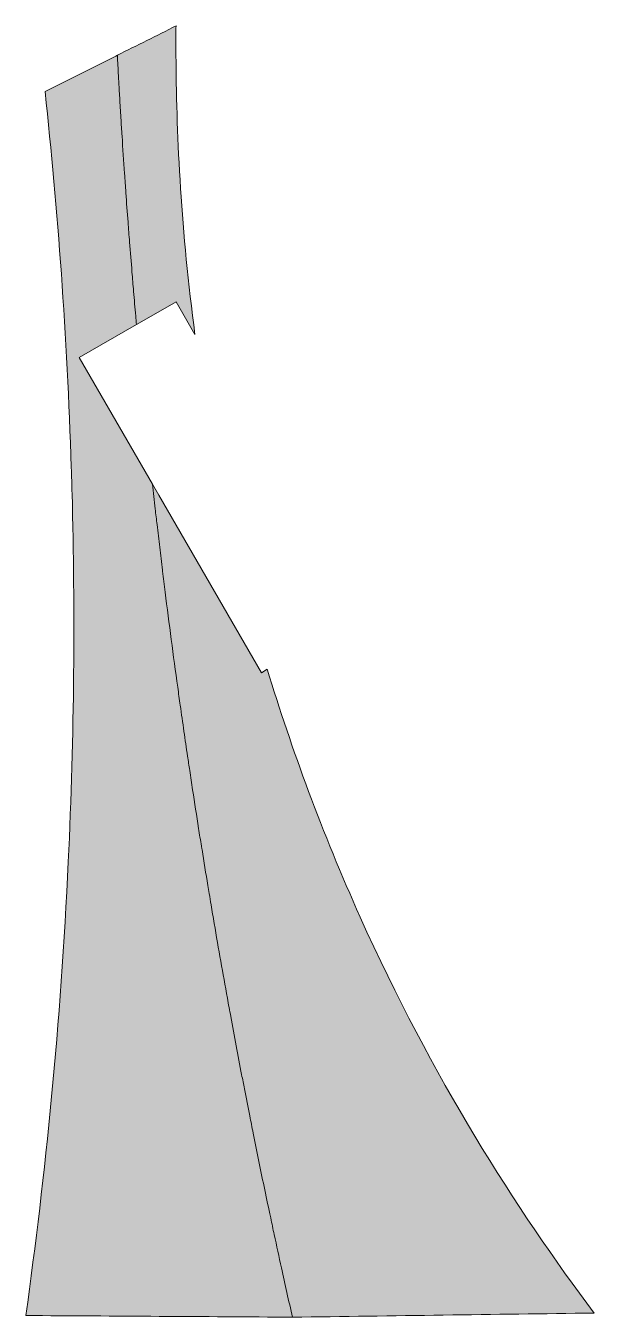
# Model space of a CAD drawing. Header units: millimetres. Extents: x 69 to 160, y 39 to 247.
import ezdxf

# ---------------------------------------------------------------- set-up
doc = ezdxf.new("R2010")
doc.units = ezdxf.units.MM
doc.header["$MEASUREMENT"] = 0
doc.layers.get('0').update_dxf_attribs({"lineweight": 0})

# ---------------------------------------------------------------- blocks, each defined once
blk = doc.blocks.new('Block_0')
at = {"true_color": 0xffec00, "transparency": 33554687}
h = blk.add_hatch(color=2, dxfattribs=at)
h.dxf.hatch_style = 2
edge = h.paths.add_edge_path()
edge.add_spline(control_points=[(83.38, 242.34), (83.44, 241.25), (83.5, 240.16), (83.56, 239.07), (83.56, 238.94), (83.57, 238.81), (83.58, 238.67), (83.59, 238.38), (83.61, 238.08), (83.63, 237.78), (83.64, 237.63), (83.64, 237.48), (83.65, 237.32), (83.66, 237.18), (83.67, 237.03), (83.68, 236.89), (83.71, 236.43), (83.73, 235.97), (83.76, 235.51), (83.82, 234.43), (83.89, 233.35), (83.95, 232.26), (84.01, 231.27), (84.08, 230.29), (84.14, 229.29), (84.27, 227.3), (84.4, 225.29), (84.54, 223.28), (84.61, 222.25), (84.68, 221.22), (84.76, 220.18), (84.87, 218.61), (84.98, 217.04), (85.1, 215.45), (85.19, 214.38), (85.27, 213.3), (85.35, 212.22), (85.48, 210.61), (85.61, 209), (85.74, 207.39), (85.82, 206.35), (85.91, 205.32), (86, 204.28), (86.11, 202.95), (86.23, 201.62), (86.35, 200.29), (86.38, 199.83), (86.42, 199.38), (86.47, 198.93), (86.47, 198.93), (86.95, 199.21), (86.95, 199.21), (86.95, 199.21), (86.96, 199.21), (86.96, 199.21), (86.96, 199.21), (92.84, 202.61), (92.84, 202.61), (92.84, 202.61), (95.9, 197.31), (95.9, 197.31), (93.69, 213.91), (92.92, 228.86), (92.84, 241.49), (92.83, 242.25), (92.83, 242.99), (92.83, 243.73), (92.83, 244.87), (92.83, 246), (92.84, 247.1), (89.69, 245.51), (86.53, 243.92), (83.38, 242.34)], knot_values=[0, 0, 0, 0, 1, 1, 1, 2, 2, 2, 3, 3, 3, 4, 4, 4, 5, 5, 5, 6, 6, 6, 7, 7, 7, 8, 8, 8, 9, 9, 9, 10, 10, 10, 11, 11, 11, 12, 12, 12, 13, 13, 13, 14, 14, 14, 15, 15, 15, 16, 16, 16, 17, 17, 17, 18, 18, 18, 19, 19, 19, 20, 20, 20, 21, 21, 21, 22, 22, 22, 23, 23, 23, 24, 24, 24, 24], degree=3, periodic=0)
at = {"true_color": 0xe20613, "transparency": 33554687}
h = blk.add_hatch(color=12, dxfattribs=at)
h.dxf.hatch_style = 2
edge = h.paths.add_edge_path()
edge.add_spline(control_points=[(68.63, 39.13), (82.96, 39.04), (97.28, 38.95), (111.61, 38.86), (111.01, 41.49), (110.42, 44.14), (109.84, 46.81), (109.45, 48.59), (109.06, 50.37), (108.67, 52.17), (108.48, 53.06), (108.29, 53.96), (108.1, 54.87), (108.1, 54.87), (107.96, 55.51), (107.96, 55.51), (107.65, 56.98), (107.34, 58.46), (107.03, 59.95), (106.44, 62.79), (105.85, 65.66), (105.28, 68.55), (105.09, 69.47), (104.91, 70.4), (104.72, 71.32), (104.43, 72.77), (104.15, 74.23), (103.86, 75.7), (103.72, 76.45), (103.57, 77.21), (103.42, 77.97), (102.83, 81.07), (102.25, 84.19), (101.67, 87.33), (101.48, 88.32), (101.3, 89.31), (101.12, 90.3), (100.4, 94.28), (99.69, 98.29), (99, 102.33), (98.83, 103.35), (98.66, 104.36), (98.49, 105.37), (98.39, 105.97), (98.29, 106.57), (98.19, 107.17), (98.11, 107.6), (98.04, 108.05), (97.97, 108.48), (97.65, 110.4), (97.34, 112.32), (97.03, 114.25), (97, 114.44), (96.97, 114.62), (96.94, 114.81), (96.78, 115.76), (96.63, 116.72), (96.48, 117.67), (96.16, 119.74), (95.84, 121.81), (95.52, 123.9), (95.36, 124.94), (95.2, 125.99), (95.05, 127.03), (94.93, 127.8), (94.82, 128.56), (94.7, 129.33), (94.51, 130.65), (94.31, 131.98), (94.12, 133.32), (94.12, 133.33), (94.12, 133.33), (94.12, 133.34), (93.92, 134.74), (93.72, 136.13), (93.52, 137.53), (93.38, 138.5), (93.25, 139.47), (93.12, 140.43), (92.4, 145.59), (91.73, 150.7), (91.09, 155.77), (90.95, 156.9), (90.81, 158.04), (90.67, 159.17), (90.66, 159.23), (90.66, 159.28), (90.65, 159.33), (90.5, 160.56), (90.35, 161.79), (90.21, 163.02), (90.06, 164.24), (89.92, 165.45), (89.78, 166.66), (89.68, 167.51), (89.58, 168.35), (89.49, 169.19), (89.33, 170.54), (89.18, 171.87), (89.03, 173.21), (89.03, 173.21), (77.25, 193.61), (77.25, 193.61), (77.25, 193.61), (86.46, 198.93), (86.46, 198.93), (86.42, 199.38), (86.38, 199.83), (86.35, 200.29), (86.23, 201.62), (86.11, 202.95), (86, 204.28), (85.91, 205.32), (85.82, 206.35), (85.74, 207.39), (85.61, 209), (85.48, 210.61), (85.35, 212.22), (85.27, 213.3), (85.19, 214.38), (85.1, 215.45), (84.98, 217.04), (84.87, 218.61), (84.76, 220.18), (84.68, 221.22), (84.61, 222.25), (84.54, 223.28), (84.4, 225.29), (84.27, 227.3), (84.14, 229.29), (84.08, 230.29), (84.01, 231.27), (83.95, 232.26), (83.89, 233.35), (83.82, 234.43), (83.76, 235.51), (83.73, 235.97), (83.7, 236.43), (83.68, 236.89), (83.67, 237.03), (83.66, 237.18), (83.65, 237.32), (83.64, 237.48), (83.64, 237.63), (83.63, 237.78), (83.61, 238.08), (83.59, 238.38), (83.58, 238.67), (83.57, 238.81), (83.56, 238.94), (83.56, 239.07), (83.5, 240.16), (83.44, 241.25), (83.38, 242.34), (83.38, 242.34), (83.12, 242.21), (83.12, 242.21), (83.12, 242.21), (83.12, 242.21), (83.12, 242.21), (83.12, 242.21), (71.73, 236.48), (71.73, 236.48), (73.77, 217.51), (75.28, 197.26), (75.96, 175.86), (76, 174.46), (76.04, 173.06), (76.08, 171.64), (76.59, 152.71), (76.45, 132.89), (75.47, 112.29), (74.24, 86.23), (71.8, 61.78), (68.63, 39.13)], knot_values=[0, 0, 0, 0, 1, 1, 1, 2, 2, 2, 3, 3, 3, 4, 4, 4, 5, 5, 5, 6, 6, 6, 7, 7, 7, 8, 8, 8, 9, 9, 9, 10, 10, 10, 11, 11, 11, 12, 12, 12, 13, 13, 13, 14, 14, 14, 15, 15, 15, 16, 16, 16, 17, 17, 17, 18, 18, 18, 19, 19, 19, 20, 20, 20, 21, 21, 21, 22, 22, 22, 23, 23, 23, 24, 24, 24, 25, 25, 25, 26, 26, 26, 27, 27, 27, 28, 28, 28, 29, 29, 29, 30, 30, 30, 31, 31, 31, 32, 32, 32, 33, 33, 33, 34, 34, 34, 35, 35, 35, 36, 36, 36, 37, 37, 37, 38, 38, 38, 39, 39, 39, 40, 40, 40, 41, 41, 41, 42, 42, 42, 43, 43, 43, 44, 44, 44, 45, 45, 45, 46, 46, 46, 47, 47, 47, 48, 48, 48, 49, 49, 49, 50, 50, 50, 51, 51, 51, 52, 52, 52, 53, 53, 53, 54, 54, 54, 55, 55, 55, 56, 56, 56, 57, 57, 57, 58, 58, 58, 58], degree=3, periodic=0)
at = {"true_color": 0xffec00, "transparency": 33554687}
h = blk.add_hatch(color=2, dxfattribs=at)
h.dxf.hatch_style = 2
edge = h.paths.add_edge_path()
edge.add_spline(control_points=[(90.06, 171.43), (90.06, 171.43), (89.03, 173.21), (89.03, 173.21), (89.18, 171.87), (89.33, 170.54), (89.49, 169.19), (89.58, 168.35), (89.68, 167.51), (89.78, 166.66), (89.92, 165.45), (90.06, 164.24), (90.21, 163.02), (90.35, 161.79), (90.5, 160.56), (90.65, 159.33), (90.66, 159.28), (90.66, 159.23), (90.67, 159.17), (90.81, 158.04), (90.95, 156.9), (91.09, 155.77), (91.73, 150.7), (92.4, 145.59), (93.12, 140.43), (93.25, 139.47), (93.38, 138.5), (93.52, 137.53), (93.72, 136.13), (93.92, 134.74), (94.12, 133.34), (94.12, 133.33), (94.12, 133.33), (94.12, 133.32), (94.31, 131.98), (94.51, 130.65), (94.7, 129.33), (94.82, 128.56), (94.93, 127.8), (95.05, 127.03), (95.2, 125.99), (95.36, 124.94), (95.52, 123.9), (95.84, 121.81), (96.16, 119.74), (96.48, 117.67), (96.63, 116.72), (96.78, 115.76), (96.94, 114.81), (96.97, 114.62), (97, 114.44), (97.03, 114.25), (97.34, 112.32), (97.65, 110.4), (97.97, 108.48), (98.04, 108.05), (98.11, 107.6), (98.19, 107.17), (98.29, 106.57), (98.39, 105.97), (98.49, 105.37), (98.66, 104.36), (98.83, 103.35), (99, 102.33), (99.69, 98.29), (100.4, 94.28), (101.12, 90.3), (101.3, 89.31), (101.48, 88.32), (101.67, 87.33), (102.25, 84.19), (102.83, 81.07), (103.42, 77.97), (103.57, 77.21), (103.72, 76.45), (103.86, 75.7), (104.15, 74.23), (104.43, 72.77), (104.72, 71.32), (104.91, 70.4), (105.09, 69.47), (105.28, 68.55), (105.85, 65.66), (106.44, 62.79), (107.03, 59.95), (107.34, 58.46), (107.65, 56.98), (107.96, 55.51), (107.96, 55.51), (108.1, 54.87), (108.1, 54.87), (108.29, 53.96), (108.48, 53.06), (108.67, 52.17), (109.06, 50.37), (109.45, 48.59), (109.84, 46.81), (110.42, 44.14), (111.01, 41.49), (111.61, 38.86), (127.82, 39.08), (144.04, 39.31), (160.25, 39.53), (147.65, 56.31), (134.14, 77.53), (122.53, 103.38), (116.39, 117.02), (111.48, 130.41), (107.56, 143.34), (107.56, 143.34), (106.6, 142.79), (106.6, 142.79), (106.6, 142.79), (90.07, 171.42), (90.07, 171.42), (90.06, 171.43), (90.06, 171.43), (90.06, 171.43)], knot_values=[0, 0, 0, 0, 1, 1, 1, 2, 2, 2, 3, 3, 3, 4, 4, 4, 5, 5, 5, 6, 6, 6, 7, 7, 7, 8, 8, 8, 9, 9, 9, 10, 10, 10, 11, 11, 11, 12, 12, 12, 13, 13, 13, 14, 14, 14, 15, 15, 15, 16, 16, 16, 17, 17, 17, 18, 18, 18, 19, 19, 19, 20, 20, 20, 21, 21, 21, 22, 22, 22, 23, 23, 23, 24, 24, 24, 25, 25, 25, 26, 26, 26, 27, 27, 27, 28, 28, 28, 29, 29, 29, 30, 30, 30, 31, 31, 31, 32, 32, 32, 33, 33, 33, 34, 34, 34, 35, 35, 35, 36, 36, 36, 37, 37, 37, 38, 38, 38, 39, 39, 39, 39], degree=3, periodic=0)
for points, knots in [([(83.38, 242.34), (83.44, 241.25), (83.5, 240.16), (83.56, 239.07), (83.56, 238.94), (83.57, 238.81), (83.58, 238.67), (83.59, 238.38), (83.61, 238.08), (83.63, 237.78), (83.64, 237.63), (83.64, 237.48), (83.65, 237.32), (83.66, 237.18), (83.67, 237.03), (83.68, 236.89), (83.71, 236.43), (83.73, 235.97), (83.76, 235.51), (83.82, 234.43), (83.89, 233.35), (83.95, 232.26), (84.01, 231.27), (84.08, 230.29), (84.14, 229.29), (84.27, 227.3), (84.4, 225.29), (84.54, 223.28), (84.61, 222.25), (84.68, 221.22), (84.76, 220.18), (84.87, 218.61), (84.98, 217.04), (85.1, 215.45), (85.19, 214.38), (85.27, 213.3), (85.35, 212.22), (85.48, 210.61), (85.61, 209), (85.74, 207.39), (85.82, 206.35), (85.91, 205.32), (86, 204.28), (86.11, 202.95), (86.23, 201.62), (86.35, 200.29), (86.38, 199.83), (86.42, 199.38), (86.47, 198.93), (86.47, 198.93), (86.95, 199.21), (86.95, 199.21), (86.95, 199.21), (86.96, 199.21), (86.96, 199.21), (86.96, 199.21), (92.84, 202.61), (92.84, 202.61), (92.84, 202.61), (95.9, 197.31), (95.9, 197.31), (93.69, 213.91), (92.92, 228.86), (92.84, 241.49), (92.83, 242.25), (92.83, 242.99), (92.83, 243.73), (92.83, 244.87), (92.83, 246), (92.84, 247.1), (89.69, 245.51), (86.53, 243.92), (83.38, 242.34)], [0, 0, 0, 0, 1, 1, 1, 2, 2, 2, 3, 3, 3, 4, 4, 4, 5, 5, 5, 6, 6, 6, 7, 7, 7, 8, 8, 8, 9, 9, 9, 10, 10, 10, 11, 11, 11, 12, 12, 12, 13, 13, 13, 14, 14, 14, 15, 15, 15, 16, 16, 16, 17, 17, 17, 18, 18, 18, 19, 19, 19, 20, 20, 20, 21, 21, 21, 22, 22, 22, 23, 23, 23, 24, 24, 24, 24]), ([(68.63, 39.13), (82.96, 39.04), (97.28, 38.95), (111.61, 38.86), (111.01, 41.49), (110.42, 44.14), (109.84, 46.81), (109.45, 48.59), (109.06, 50.37), (108.67, 52.17), (108.48, 53.06), (108.29, 53.96), (108.1, 54.87), (108.1, 54.87), (107.96, 55.51), (107.96, 55.51), (107.65, 56.98), (107.34, 58.46), (107.03, 59.95), (106.44, 62.79), (105.85, 65.66), (105.28, 68.55), (105.09, 69.47), (104.91, 70.4), (104.72, 71.32), (104.43, 72.77), (104.15, 74.23), (103.86, 75.7), (103.72, 76.45), (103.57, 77.21), (103.42, 77.97), (102.83, 81.07), (102.25, 84.19), (101.67, 87.33), (101.48, 88.32), (101.3, 89.31), (101.12, 90.3), (100.4, 94.28), (99.69, 98.29), (99, 102.33), (98.83, 103.35), (98.66, 104.36), (98.49, 105.37), (98.39, 105.97), (98.29, 106.57), (98.19, 107.17), (98.11, 107.6), (98.04, 108.05), (97.97, 108.48), (97.65, 110.4), (97.34, 112.32), (97.03, 114.25), (97, 114.44), (96.97, 114.62), (96.94, 114.81), (96.78, 115.76), (96.63, 116.72), (96.48, 117.67), (96.16, 119.74), (95.84, 121.81), (95.52, 123.9), (95.36, 124.94), (95.2, 125.99), (95.05, 127.03), (94.93, 127.8), (94.82, 128.56), (94.7, 129.33), (94.51, 130.65), (94.31, 131.98), (94.12, 133.32), (94.12, 133.33), (94.12, 133.33), (94.12, 133.34), (93.92, 134.74), (93.72, 136.13), (93.52, 137.53), (93.38, 138.5), (93.25, 139.47), (93.12, 140.43), (92.4, 145.59), (91.73, 150.7), (91.09, 155.77), (90.95, 156.9), (90.81, 158.04), (90.67, 159.17), (90.66, 159.23), (90.66, 159.28), (90.65, 159.33), (90.5, 160.56), (90.35, 161.79), (90.21, 163.02), (90.06, 164.24), (89.92, 165.45), (89.78, 166.66), (89.68, 167.51), (89.58, 168.35), (89.49, 169.19), (89.33, 170.54), (89.18, 171.87), (89.03, 173.21), (89.03, 173.21), (77.25, 193.61), (77.25, 193.61), (77.25, 193.61), (86.46, 198.93), (86.46, 198.93), (86.42, 199.38), (86.38, 199.83), (86.35, 200.29), (86.23, 201.62), (86.11, 202.95), (86, 204.28), (85.91, 205.32), (85.82, 206.35), (85.74, 207.39), (85.61, 209), (85.48, 210.61), (85.35, 212.22), (85.27, 213.3), (85.19, 214.38), (85.1, 215.45), (84.98, 217.04), (84.87, 218.61), (84.76, 220.18), (84.68, 221.22), (84.61, 222.25), (84.54, 223.28), (84.4, 225.29), (84.27, 227.3), (84.14, 229.29), (84.08, 230.29), (84.01, 231.27), (83.95, 232.26), (83.89, 233.35), (83.82, 234.43), (83.76, 235.51), (83.73, 235.97), (83.7, 236.43), (83.68, 236.89), (83.67, 237.03), (83.66, 237.18), (83.65, 237.32), (83.64, 237.48), (83.64, 237.63), (83.63, 237.78), (83.61, 238.08), (83.59, 238.38), (83.58, 238.67), (83.57, 238.81), (83.56, 238.94), (83.56, 239.07), (83.5, 240.16), (83.44, 241.25), (83.38, 242.34), (83.38, 242.34), (83.12, 242.21), (83.12, 242.21), (83.12, 242.21), (83.12, 242.21), (83.12, 242.21), (83.12, 242.21), (71.73, 236.48), (71.73, 236.48), (73.77, 217.51), (75.28, 197.26), (75.96, 175.86), (76, 174.46), (76.04, 173.06), (76.08, 171.64), (76.59, 152.71), (76.45, 132.89), (75.47, 112.29), (74.24, 86.23), (71.8, 61.78), (68.63, 39.13)], [0, 0, 0, 0, 1, 1, 1, 2, 2, 2, 3, 3, 3, 4, 4, 4, 5, 5, 5, 6, 6, 6, 7, 7, 7, 8, 8, 8, 9, 9, 9, 10, 10, 10, 11, 11, 11, 12, 12, 12, 13, 13, 13, 14, 14, 14, 15, 15, 15, 16, 16, 16, 17, 17, 17, 18, 18, 18, 19, 19, 19, 20, 20, 20, 21, 21, 21, 22, 22, 22, 23, 23, 23, 24, 24, 24, 25, 25, 25, 26, 26, 26, 27, 27, 27, 28, 28, 28, 29, 29, 29, 30, 30, 30, 31, 31, 31, 32, 32, 32, 33, 33, 33, 34, 34, 34, 35, 35, 35, 36, 36, 36, 37, 37, 37, 38, 38, 38, 39, 39, 39, 40, 40, 40, 41, 41, 41, 42, 42, 42, 43, 43, 43, 44, 44, 44, 45, 45, 45, 46, 46, 46, 47, 47, 47, 48, 48, 48, 49, 49, 49, 50, 50, 50, 51, 51, 51, 52, 52, 52, 53, 53, 53, 54, 54, 54, 55, 55, 55, 56, 56, 56, 57, 57, 57, 58, 58, 58, 58]), ([(90.06, 171.43), (90.06, 171.43), (89.03, 173.21), (89.03, 173.21), (89.18, 171.87), (89.33, 170.54), (89.49, 169.19), (89.58, 168.35), (89.68, 167.51), (89.78, 166.66), (89.92, 165.45), (90.06, 164.24), (90.21, 163.02), (90.35, 161.79), (90.5, 160.56), (90.65, 159.33), (90.66, 159.28), (90.66, 159.23), (90.67, 159.17), (90.81, 158.04), (90.95, 156.9), (91.09, 155.77), (91.73, 150.7), (92.4, 145.59), (93.12, 140.43), (93.25, 139.47), (93.38, 138.5), (93.52, 137.53), (93.72, 136.13), (93.92, 134.74), (94.12, 133.34), (94.12, 133.33), (94.12, 133.33), (94.12, 133.32), (94.31, 131.98), (94.51, 130.65), (94.7, 129.33), (94.82, 128.56), (94.93, 127.8), (95.05, 127.03), (95.2, 125.99), (95.36, 124.94), (95.52, 123.9), (95.84, 121.81), (96.16, 119.74), (96.48, 117.67), (96.63, 116.72), (96.78, 115.76), (96.94, 114.81), (96.97, 114.62), (97, 114.44), (97.03, 114.25), (97.34, 112.32), (97.65, 110.4), (97.97, 108.48), (98.04, 108.05), (98.11, 107.6), (98.19, 107.17), (98.29, 106.57), (98.39, 105.97), (98.49, 105.37), (98.66, 104.36), (98.83, 103.35), (99, 102.33), (99.69, 98.29), (100.4, 94.28), (101.12, 90.3), (101.3, 89.31), (101.48, 88.32), (101.67, 87.33), (102.25, 84.19), (102.83, 81.07), (103.42, 77.97), (103.57, 77.21), (103.72, 76.45), (103.86, 75.7), (104.15, 74.23), (104.43, 72.77), (104.72, 71.32), (104.91, 70.4), (105.09, 69.47), (105.28, 68.55), (105.85, 65.66), (106.44, 62.79), (107.03, 59.95), (107.34, 58.46), (107.65, 56.98), (107.96, 55.51), (107.96, 55.51), (108.1, 54.87), (108.1, 54.87), (108.29, 53.96), (108.48, 53.06), (108.67, 52.17), (109.06, 50.37), (109.45, 48.59), (109.84, 46.81), (110.42, 44.14), (111.01, 41.49), (111.61, 38.86), (127.82, 39.08), (144.04, 39.31), (160.25, 39.53), (147.65, 56.31), (134.14, 77.53), (122.53, 103.38), (116.39, 117.02), (111.48, 130.41), (107.56, 143.34), (107.56, 143.34), (106.6, 142.79), (106.6, 142.79), (106.6, 142.79), (90.07, 171.42), (90.07, 171.42), (90.06, 171.43), (90.06, 171.43), (90.06, 171.43)], [0, 0, 0, 0, 1, 1, 1, 2, 2, 2, 3, 3, 3, 4, 4, 4, 5, 5, 5, 6, 6, 6, 7, 7, 7, 8, 8, 8, 9, 9, 9, 10, 10, 10, 11, 11, 11, 12, 12, 12, 13, 13, 13, 14, 14, 14, 15, 15, 15, 16, 16, 16, 17, 17, 17, 18, 18, 18, 19, 19, 19, 20, 20, 20, 21, 21, 21, 22, 22, 22, 23, 23, 23, 24, 24, 24, 25, 25, 25, 26, 26, 26, 27, 27, 27, 28, 28, 28, 29, 29, 29, 30, 30, 30, 31, 31, 31, 32, 32, 32, 33, 33, 33, 34, 34, 34, 35, 35, 35, 36, 36, 36, 37, 37, 37, 38, 38, 38, 39, 39, 39, 39])]:
    blk.add_open_spline(points, degree=3, knots=knots)

msp = doc.modelspace()

# ---------------------------------------------------------------- block references
msp.add_blockref('Block_0', (0, 0))

doc.saveas('drawing.dxf')
